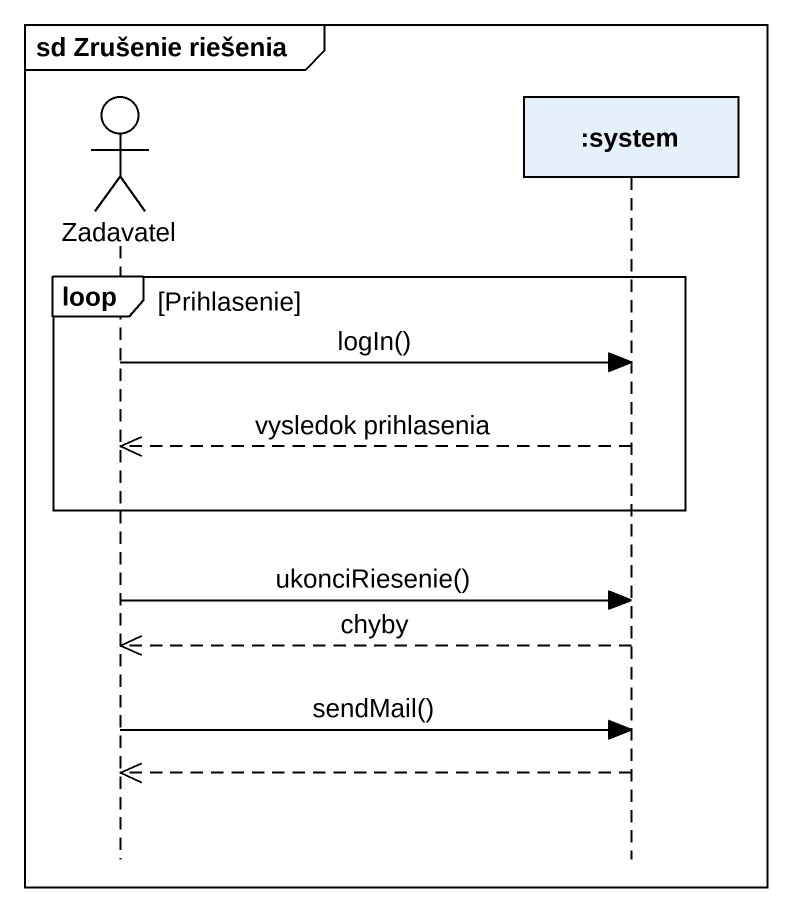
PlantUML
@startuml
mainframe sd Zrušenie riešenia
hide footbox
actor Zadavatel
participant ":system" as system

loop Prihlasenie
  Zadavatel -> system : logIn()
  system -->> Zadavatel : vysledok prihlasenia
end
Zadavatel -> system : ukonciRiesenie()
system -->> Zadavatel : chyby
Zadavatel -> system : sendMail()
system -->> Zadavatel
@enduml
